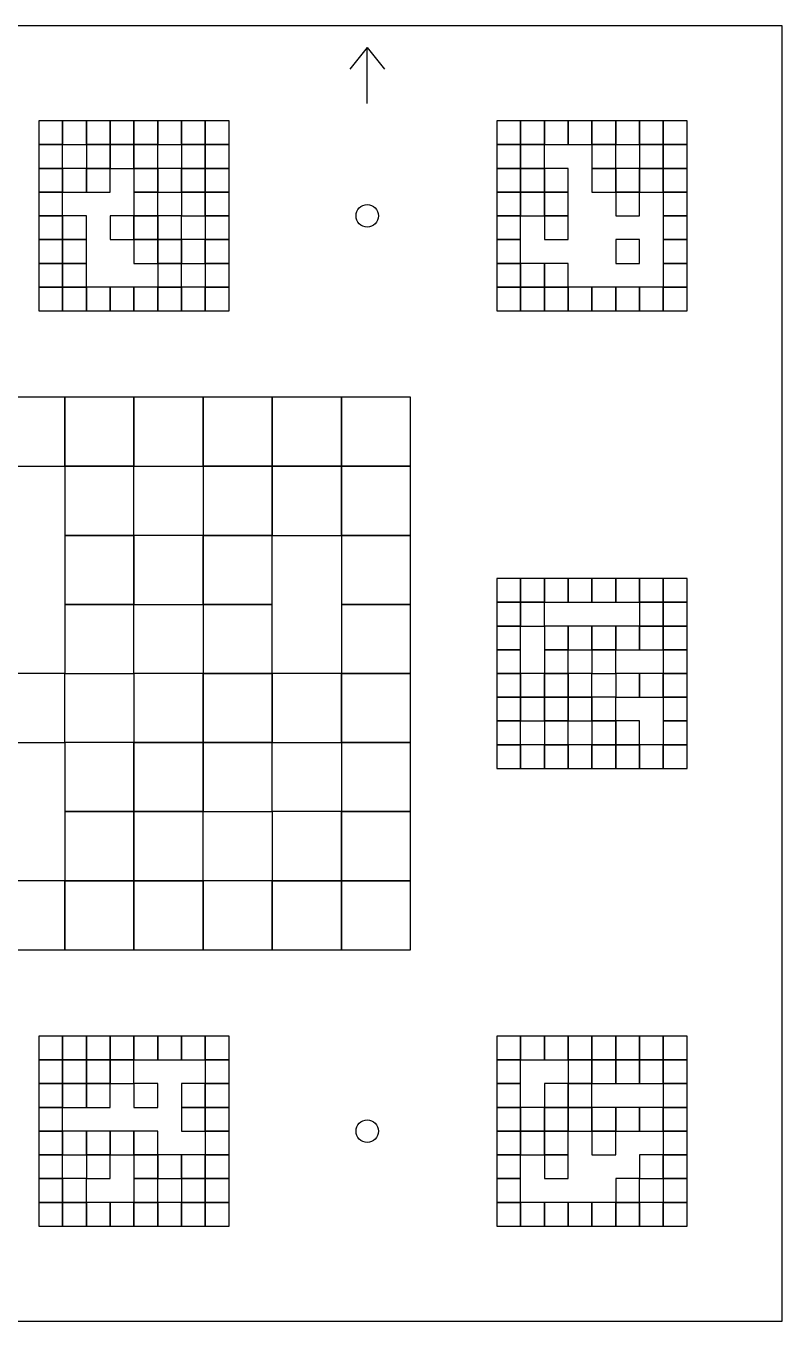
# Model space of a CAD drawing. Extents: x 0 to 1260, y 0 to 1580.
# Drawn here: x 445 to 620, y 0 to 300 of the extents above; entities that cross this region are included whole.
import ezdxf

# ---------------------------------------------------------------- set-up
doc = ezdxf.new("R2010")
doc.units = 0
for name, color, linetype in [('BLACK_POCKET', 7, 'CONTINUOUS'), ('CUT', 7, 'CONTINUOUS'), ('MOUNT_HOLE', 6, 'CONTINUOUS'), ('ORIENTATION', 7, 'CONTINUOUS')]:
    doc.layers.add(name, color=color, linetype=linetype)

msp = doc.modelspace()

# ---------------------------------------------------------------- linework, layer by layer
at = {"layer": 'BLACK_POCKET'}
for p, q in [((453.5, 278), (448, 278)), ((448, 278), (448, 272.5)), ((453.5, 272.5), (453.5, 278)), ((459, 278), (453.5, 278)), ((453.5, 278), (453.5, 272.5)), ((459, 272.5), (459, 278)), ((464.5, 278), (459, 278)), ((459, 278), (459, 272.5)), ((464.5, 272.5), (464.5, 278)), ((470, 278), (464.5, 278)), ((464.5, 278), (464.5, 272.5)), ((470, 272.5), (470, 278)), ((475.5, 278), (470, 278)), ((470, 278), (470, 272.5)), ((475.5, 272.5), (475.5, 278)), ((481, 278), (475.5, 278)), ((475.5, 278), (475.5, 272.5)), ((481, 272.5), (481, 278)), ((486.5, 278), (481, 278)), ((481, 278), (481, 272.5)), ((486.5, 272.5), (486.5, 278)), ((492, 278), (486.5, 278)), ((486.5, 278), (486.5, 272.5)), ((492, 272.5), (492, 278)), ((559.5, 278), (554, 278)), ((554, 278), (554, 272.5)), ((559.5, 272.5), (559.5, 278)), ((565, 278), (559.5, 278)), ((559.5, 278), (559.5, 272.5)), ((565, 272.5), (565, 278)), ((570.5, 278), (565, 278)), ((565, 278), (565, 272.5)), ((570.5, 272.5), (570.5, 278)), ((576, 278), (570.5, 278)), ((570.5, 278), (570.5, 272.5)), ((576, 272.5), (576, 278)), ((581.5, 278), (576, 278)), ((576, 278), (576, 272.5)), ((581.5, 272.5), (581.5, 278)), ((587, 278), (581.5, 278)), ((581.5, 278), (581.5, 272.5)), ((587, 272.5), (587, 278)), ((592.5, 278), (587, 278)), ((587, 278), (587, 272.5)), ((592.5, 272.5), (592.5, 278)), ((598, 278), (592.5, 278)), ((592.5, 278), (592.5, 272.5)), ((598, 272.5), (598, 278)), ((448, 272.5), (453.5, 272.5)), ((453.5, 272.5), (448, 272.5)), ((448, 272.5), (448, 267)), ((453.5, 272.5), (459, 272.5)), ((453.5, 267), (453.5, 272.5)), ((459, 272.5), (464.5, 272.5)), ((464.5, 272.5), (459, 272.5)), ((459, 272.5), (459, 267)), ((464.5, 272.5), (470, 272.5)), ((464.5, 267), (464.5, 272.5)), ((470, 272.5), (464.5, 272.5)), ((464.5, 272.5), (464.5, 267)), ((470, 272.5), (475.5, 272.5)), ((470, 267), (470, 272.5)), ((475.5, 272.5), (470, 272.5)), ((470, 272.5), (470, 267)), ((475.5, 272.5), (481, 272.5)), ((475.5, 267), (475.5, 272.5)), ((481, 272.5), (486.5, 272.5)), ((486.5, 272.5), (481, 272.5)), ((481, 272.5), (481, 267)), ((486.5, 272.5), (492, 272.5)), ((486.5, 267), (486.5, 272.5)), ((492, 272.5), (486.5, 272.5)), ((486.5, 272.5), (486.5, 267)), ((492, 267), (492, 272.5)), ((554, 272.5), (559.5, 272.5)), ((559.5, 272.5), (554, 272.5)), ((554, 272.5), (554, 267)), ((559.5, 272.5), (565, 272.5)), ((559.5, 267), (559.5, 272.5)), ((565, 272.5), (559.5, 272.5)), ((559.5, 272.5), (559.5, 267)), ((565, 272.5), (570.5, 272.5)), ((565, 267), (565, 272.5)), ((570.5, 272.5), (576, 272.5)), ((576, 272.5), (581.5, 272.5)), ((581.5, 272.5), (576, 272.5)), ((576, 272.5), (576, 267)), ((581.5, 272.5), (587, 272.5)), ((581.5, 267), (581.5, 272.5)), ((587, 272.5), (592.5, 272.5)), ((592.5, 272.5), (587, 272.5)), ((587, 272.5), (587, 267)), ((592.5, 272.5), (598, 272.5)), ((592.5, 267), (592.5, 272.5)), ((598, 272.5), (592.5, 272.5)), ((592.5, 272.5), (592.5, 267)), ((598, 267), (598, 272.5)), ((448, 267), (453.5, 267)), ((453.5, 267), (448, 267)), ((448, 267), (448, 261.5)), ((453.5, 261.5), (453.5, 267)), ((459, 267), (453.5, 267)), ((453.5, 267), (453.5, 261.5)), ((459, 267), (464.5, 267)), ((459, 261.5), (459, 267)), ((464.5, 267), (459, 267)), ((459, 267), (459, 261.5)), ((464.5, 267), (470, 267)), ((464.5, 261.5), (464.5, 267)), ((470, 267), (475.5, 267)), ((475.5, 267), (470, 267)), ((470, 267), (470, 261.5)), ((475.5, 261.5), (475.5, 267)), ((481, 267), (475.5, 267)), ((475.5, 267), (475.5, 261.5)), ((481, 267), (486.5, 267)), ((481, 261.5), (481, 267)), ((486.5, 267), (481, 267)), ((481, 267), (481, 261.5)), ((486.5, 267), (492, 267)), ((486.5, 261.5), (486.5, 267)), ((492, 267), (486.5, 267)), ((486.5, 267), (486.5, 261.5)), ((492, 261.5), (492, 267)), ((554, 267), (559.5, 267)), ((559.5, 267), (554, 267)), ((554, 267), (554, 261.5)), ((559.5, 267), (565, 267)), ((559.5, 261.5), (559.5, 267)), ((565, 267), (559.5, 267)), ((559.5, 267), (559.5, 261.5)), ((565, 261.5), (565, 267)), ((570.5, 267), (565, 267)), ((565, 267), (565, 261.5)), ((570.5, 261.5), (570.5, 267)), ((576, 267), (581.5, 267)), ((581.5, 267), (576, 267)), ((576, 267), (576, 261.5)), ((581.5, 261.5), (581.5, 267)), ((587, 267), (581.5, 267)), ((581.5, 267), (581.5, 261.5)), ((587, 267), (592.5, 267)), ((587, 261.5), (587, 267)), ((592.5, 267), (587, 267)), ((587, 267), (587, 261.5)), ((592.5, 267), (598, 267)), ((592.5, 261.5), (592.5, 267)), ((598, 267), (592.5, 267)), ((592.5, 267), (592.5, 261.5)), ((598, 261.5), (598, 267)), ((448, 261.5), (453.5, 261.5)), ((453.5, 261.5), (448, 261.5)), ((448, 261.5), (448, 256)), ((453.5, 261.5), (459, 261.5)), ((453.5, 256), (453.5, 261.5)), ((459, 261.5), (464.5, 261.5)), ((470, 261.5), (475.5, 261.5)), ((475.5, 261.5), (470, 261.5)), ((470, 261.5), (470, 256)), ((475.5, 261.5), (481, 261.5)), ((475.5, 256), (475.5, 261.5)), ((481, 261.5), (486.5, 261.5)), ((486.5, 261.5), (481, 261.5)), ((481, 261.5), (481, 256)), ((486.5, 261.5), (492, 261.5)), ((486.5, 256), (486.5, 261.5)), ((492, 261.5), (486.5, 261.5)), ((486.5, 261.5), (486.5, 256)), ((492, 256), (492, 261.5)), ((554, 261.5), (559.5, 261.5)), ((559.5, 261.5), (554, 261.5)), ((554, 261.5), (554, 256)), ((559.5, 261.5), (565, 261.5)), ((559.5, 256), (559.5, 261.5)), ((565, 261.5), (559.5, 261.5)), ((559.5, 261.5), (559.5, 256)), ((565, 261.5), (570.5, 261.5)), ((565, 256), (565, 261.5)), ((570.5, 261.5), (565, 261.5)), ((565, 261.5), (565, 256)), ((570.5, 256), (570.5, 261.5)), ((576, 261.5), (581.5, 261.5)), ((581.5, 261.5), (587, 261.5)), ((587, 261.5), (581.5, 261.5)), ((581.5, 261.5), (581.5, 256)), ((587, 261.5), (592.5, 261.5)), ((587, 256), (587, 261.5)), ((592.5, 261.5), (598, 261.5)), ((598, 261.5), (592.5, 261.5)), ((592.5, 261.5), (592.5, 256)), ((598, 256), (598, 261.5)), ((448, 256), (453.5, 256)), ((453.5, 256), (448, 256)), ((448, 256), (448, 250.5)), ((453.5, 250.5), (453.5, 256)), ((459, 256), (453.5, 256)), ((453.5, 256), (453.5, 250.5)), ((459, 250.5), (459, 256)), ((470, 256), (464.5, 256)), ((464.5, 256), (464.5, 250.5)), ((470, 256), (475.5, 256)), ((470, 250.5), (470, 256)), ((475.5, 256), (470, 256)), ((470, 256), (470, 250.5)), ((475.5, 250.5), (475.5, 256)), ((481, 256), (475.5, 256)), ((475.5, 256), (475.5, 250.5)), ((481, 256), (486.5, 256)), ((481, 250.5), (481, 256)), ((486.5, 256), (492, 256)), ((492, 256), (486.5, 256)), ((486.5, 256), (486.5, 250.5)), ((492, 250.5), (492, 256)), ((554, 256), (559.5, 256)), ((559.5, 256), (554, 256)), ((554, 256), (554, 250.5)), ((559.5, 256), (565, 256)), ((559.5, 250.5), (559.5, 256)), ((565, 256), (570.5, 256)), ((570.5, 256), (565, 256)), ((565, 256), (565, 250.5)), ((570.5, 250.5), (570.5, 256)), ((581.5, 256), (587, 256)), ((592.5, 256), (598, 256)), ((598, 256), (592.5, 256)), ((592.5, 256), (592.5, 250.5)), ((598, 250.5), (598, 256)), ((448, 250.5), (453.5, 250.5)), ((453.5, 250.5), (448, 250.5)), ((448, 250.5), (448, 245)), ((453.5, 250.5), (459, 250.5)), ((453.5, 245), (453.5, 250.5)), ((459, 250.5), (453.5, 250.5)), ((453.5, 250.5), (453.5, 245)), ((459, 245), (459, 250.5)), ((464.5, 250.5), (470, 250.5)), ((470, 250.5), (475.5, 250.5)), ((475.5, 250.5), (470, 250.5)), ((470, 250.5), (470, 245)), ((475.5, 250.5), (481, 250.5)), ((475.5, 245), (475.5, 250.5)), ((481, 250.5), (475.5, 250.5)), ((475.5, 250.5), (475.5, 245)), ((481, 245), (481, 250.5)), ((486.5, 250.5), (481, 250.5)), ((481, 250.5), (481, 245)), ((486.5, 250.5), (492, 250.5)), ((486.5, 245), (486.5, 250.5)), ((492, 250.5), (486.5, 250.5)), ((486.5, 250.5), (486.5, 245)), ((492, 245), (492, 250.5)), ((554, 250.5), (559.5, 250.5)), ((559.5, 250.5), (554, 250.5)), ((554, 250.5), (554, 245)), ((559.5, 245), (559.5, 250.5)), ((565, 250.5), (570.5, 250.5)), ((587, 250.5), (581.5, 250.5)), ((581.5, 250.5), (581.5, 245)), ((587, 245), (587, 250.5)), ((592.5, 250.5), (598, 250.5)), ((598, 250.5), (592.5, 250.5)), ((592.5, 250.5), (592.5, 245)), ((598, 245), (598, 250.5)), ((448, 245), (453.5, 245)), ((453.5, 245), (448, 245)), ((448, 245), (448, 239.5)), ((453.5, 245), (459, 245)), ((453.5, 239.5), (453.5, 245)), ((459, 245), (453.5, 245)), ((453.5, 245), (453.5, 239.5)), ((459, 239.5), (459, 245)), ((470, 245), (475.5, 245)), ((475.5, 245), (481, 245)), ((481, 245), (475.5, 245)), ((475.5, 245), (475.5, 239.5)), ((481, 245), (486.5, 245)), ((481, 239.5), (481, 245)), ((486.5, 245), (492, 245)), ((492, 245), (486.5, 245)), ((486.5, 245), (486.5, 239.5)), ((492, 239.5), (492, 245)), ((554, 245), (559.5, 245)), ((559.5, 245), (554, 245)), ((554, 245), (554, 239.5)), ((559.5, 239.5), (559.5, 245)), ((565, 245), (559.5, 245)), ((559.5, 245), (559.5, 239.5)), ((565, 239.5), (565, 245)), ((570.5, 245), (565, 245)), ((565, 245), (565, 239.5)), ((570.5, 239.5), (570.5, 245)), ((581.5, 245), (587, 245)), ((592.5, 245), (598, 245)), ((598, 245), (592.5, 245)), ((592.5, 245), (592.5, 239.5)), ((598, 239.5), (598, 245)), ((448, 239.5), (453.5, 239.5)), ((453.5, 239.5), (448, 239.5)), ((448, 239.5), (448, 234)), ((453.5, 239.5), (459, 239.5)), ((453.5, 234), (453.5, 239.5)), ((459, 239.5), (453.5, 239.5)), ((453.5, 239.5), (453.5, 234)), ((459, 234), (459, 239.5)), ((464.5, 239.5), (459, 239.5)), ((459, 239.5), (459, 234)), ((464.5, 234), (464.5, 239.5)), ((470, 239.5), (464.5, 239.5)), ((464.5, 239.5), (464.5, 234)), ((470, 234), (470, 239.5)), ((475.5, 239.5), (470, 239.5)), ((470, 239.5), (470, 234)), ((475.5, 239.5), (481, 239.5)), ((475.5, 234), (475.5, 239.5)), ((481, 239.5), (475.5, 239.5)), ((475.5, 239.5), (475.5, 234)), ((481, 234), (481, 239.5)), ((486.5, 239.5), (481, 239.5)), ((481, 239.5), (481, 234)), ((486.5, 239.5), (492, 239.5)), ((486.5, 234), (486.5, 239.5)), ((492, 239.5), (486.5, 239.5)), ((486.5, 239.5), (486.5, 234)), ((492, 234), (492, 239.5)), ((554, 239.5), (559.5, 239.5)), ((559.5, 239.5), (554, 239.5)), ((554, 239.5), (554, 234)), ((559.5, 239.5), (565, 239.5)), ((559.5, 234), (559.5, 239.5)), ((565, 239.5), (559.5, 239.5)), ((559.5, 239.5), (559.5, 234)), ((565, 239.5), (570.5, 239.5)), ((565, 234), (565, 239.5)), ((570.5, 239.5), (565, 239.5)), ((565, 239.5), (565, 234)), ((570.5, 234), (570.5, 239.5)), ((576, 239.5), (570.5, 239.5)), ((570.5, 239.5), (570.5, 234)), ((576, 234), (576, 239.5)), ((581.5, 239.5), (576, 239.5)), ((576, 239.5), (576, 234)), ((581.5, 234), (581.5, 239.5)), ((587, 239.5), (581.5, 239.5)), ((581.5, 239.5), (581.5, 234)), ((587, 234), (587, 239.5)), ((592.5, 239.5), (587, 239.5)), ((587, 239.5), (587, 234)), ((592.5, 239.5), (598, 239.5)), ((592.5, 234), (592.5, 239.5)), ((598, 239.5), (592.5, 239.5)), ((592.5, 239.5), (592.5, 234)), ((598, 234), (598, 239.5)), ((448, 234), (453.5, 234)), ((453.5, 234), (459, 234)), ((459, 234), (464.5, 234)), ((464.5, 234), (470, 234)), ((470, 234), (475.5, 234)), ((475.5, 234), (481, 234)), ((481, 234), (486.5, 234)), ((486.5, 234), (492, 234)), ((554, 234), (559.5, 234)), ((559.5, 234), (565, 234)), ((565, 234), (570.5, 234)), ((570.5, 234), (576, 234)), ((576, 234), (581.5, 234)), ((581.5, 234), (587, 234)), ((587, 234), (592.5, 234)), ((592.5, 234), (598, 234)), ((454, 214), (438, 214)), ((454, 198), (454, 214)), ((470, 214), (454, 214)), ((454, 214), (454, 198)), ((470, 198), (470, 214)), ((486, 214), (470, 214)), ((470, 214), (470, 198)), ((486, 198), (486, 214)), ((502, 214), (486, 214)), ((486, 214), (486, 198)), ((502, 198), (502, 214)), ((518, 214), (502, 214)), ((502, 214), (502, 198)), ((518, 198), (518, 214)), ((534, 214), (518, 214)), ((518, 214), (518, 198)), ((534, 198), (534, 214)), ((438, 198), (454, 198)), ((454, 198), (470, 198)), ((470, 198), (454, 198)), ((454, 198), (454, 182)), ((470, 198), (486, 198)), ((470, 182), (470, 198)), ((486, 198), (502, 198)), ((502, 198), (486, 198)), ((486, 198), (486, 182)), ((502, 198), (518, 198)), ((502, 182), (502, 198)), ((518, 198), (502, 198)), ((502, 198), (502, 182)), ((518, 198), (534, 198)), ((518, 182), (518, 198)), ((534, 198), (518, 198)), ((518, 198), (518, 182)), ((534, 182), (534, 198)), ((454, 182), (470, 182)), ((470, 182), (454, 182)), ((454, 182), (454, 166)), ((470, 166), (470, 182)), ((486, 182), (470, 182)), ((470, 182), (470, 166)), ((486, 182), (502, 182)), ((486, 166), (486, 182)), ((502, 182), (486, 182)), ((486, 182), (486, 166)), ((502, 182), (518, 182)), ((502, 166), (502, 182)), ((518, 182), (534, 182)), ((534, 182), (518, 182)), ((518, 182), (518, 166)), ((534, 166), (534, 182)), ((559.5, 172), (554, 172)), ((554, 172), (554, 166.5)), ((559.5, 166.5), (559.5, 172)), ((565, 172), (559.5, 172)), ((559.5, 172), (559.5, 166.5)), ((565, 166.5), (565, 172)), ((570.5, 172), (565, 172)), ((565, 172), (565, 166.5)), ((570.5, 166.5), (570.5, 172)), ((576, 172), (570.5, 172)), ((570.5, 172), (570.5, 166.5)), ((576, 166.5), (576, 172)), ((581.5, 172), (576, 172)), ((576, 172), (576, 166.5)), ((581.5, 166.5), (581.5, 172)), ((587, 172), (581.5, 172)), ((581.5, 172), (581.5, 166.5)), ((587, 166.5), (587, 172)), ((592.5, 172), (587, 172)), ((587, 172), (587, 166.5)), ((592.5, 166.5), (592.5, 172)), ((598, 172), (592.5, 172)), ((592.5, 172), (592.5, 166.5)), ((598, 166.5), (598, 172)), ((454, 166), (470, 166)), ((470, 166), (454, 166)), ((454, 166), (454, 150)), ((470, 166), (486, 166)), ((470, 150), (470, 166)), ((486, 166), (502, 166)), ((502, 166), (486, 166)), ((486, 166), (486, 150)), ((502, 150), (502, 166)), ((518, 166), (534, 166)), ((534, 166), (518, 166)), ((518, 166), (518, 150)), ((534, 150), (534, 166)), ((554, 166.5), (559.5, 166.5)), ((559.5, 166.5), (554, 166.5)), ((554, 166.5), (554, 161)), ((559.5, 166.5), (565, 166.5)), ((559.5, 161), (559.5, 166.5)), ((565, 166.5), (559.5, 166.5)), ((559.5, 166.5), (559.5, 161)), ((565, 166.5), (570.5, 166.5)), ((565, 161), (565, 166.5)), ((570.5, 166.5), (576, 166.5)), ((576, 166.5), (581.5, 166.5)), ((581.5, 166.5), (587, 166.5)), ((587, 166.5), (592.5, 166.5)), ((592.5, 166.5), (587, 166.5)), ((587, 166.5), (587, 161)), ((592.5, 166.5), (598, 166.5)), ((592.5, 161), (592.5, 166.5)), ((598, 166.5), (592.5, 166.5)), ((592.5, 166.5), (592.5, 161)), ((598, 161), (598, 166.5)), ((554, 161), (559.5, 161)), ((559.5, 161), (554, 161)), ((554, 161), (554, 155.5)), ((559.5, 161), (565, 161)), ((559.5, 155.5), (559.5, 161)), ((570.5, 161), (565, 161)), ((565, 161), (565, 155.5)), ((570.5, 155.5), (570.5, 161)), ((576, 161), (570.5, 161)), ((570.5, 161), (570.5, 155.5)), ((576, 155.5), (576, 161)), ((581.5, 161), (576, 161)), ((576, 161), (576, 155.5)), ((581.5, 155.5), (581.5, 161)), ((587, 161), (581.5, 161)), ((581.5, 161), (581.5, 155.5)), ((587, 161), (592.5, 161)), ((587, 155.5), (587, 161)), ((592.5, 161), (587, 161)), ((587, 161), (587, 155.5)), ((592.5, 161), (598, 161)), ((592.5, 155.5), (592.5, 161)), ((598, 161), (592.5, 161)), ((592.5, 161), (592.5, 155.5)), ((598, 155.5), (598, 161)), ((554, 155.5), (559.5, 155.5)), ((559.5, 155.5), (554, 155.5)), ((554, 155.5), (554, 150)), ((559.5, 150), (559.5, 155.5)), ((565, 155.5), (570.5, 155.5)), ((570.5, 155.5), (565, 155.5)), ((565, 155.5), (565, 150)), ((570.5, 155.5), (576, 155.5)), ((570.5, 150), (570.5, 155.5)), ((576, 155.5), (581.5, 155.5)), ((581.5, 155.5), (576, 155.5)), ((576, 155.5), (576, 150)), ((581.5, 155.5), (587, 155.5)), ((581.5, 150), (581.5, 155.5)), ((587, 155.5), (592.5, 155.5)), ((592.5, 155.5), (598, 155.5)), ((598, 155.5), (592.5, 155.5)), ((592.5, 155.5), (592.5, 150)), ((598, 150), (598, 155.5)), ((454, 150), (438, 150)), ((454, 150), (470, 150)), ((454, 134), (454, 150)), ((486, 150), (470, 150)), ((470, 150), (470, 134)), ((486, 150), (502, 150)), ((486, 134), (486, 150)), ((502, 150), (486, 150)), ((486, 150), (486, 134)), ((502, 134), (502, 150)), ((518, 150), (502, 150)), ((502, 150), (502, 134)), ((518, 150), (534, 150)), ((518, 134), (518, 150)), ((534, 150), (518, 150)), ((518, 150), (518, 134)), ((534, 134), (534, 150)), ((554, 150), (559.5, 150)), ((559.5, 150), (554, 150)), ((554, 150), (554, 144.5)), ((559.5, 144.5), (559.5, 150)), ((565, 150), (559.5, 150)), ((559.5, 150), (559.5, 144.5)), ((565, 150), (570.5, 150)), ((565, 144.5), (565, 150)), ((570.5, 150), (565, 150)), ((565, 150), (565, 144.5)), ((570.5, 144.5), (570.5, 150)), ((576, 150), (570.5, 150)), ((570.5, 150), (570.5, 144.5)), ((576, 150), (581.5, 150)), ((576, 144.5), (576, 150)), ((587, 150), (581.5, 150)), ((581.5, 150), (581.5, 144.5)), ((587, 144.5), (587, 150)), ((592.5, 150), (587, 150)), ((587, 150), (587, 144.5)), ((592.5, 150), (598, 150)), ((592.5, 144.5), (592.5, 150)), ((598, 150), (592.5, 150)), ((592.5, 150), (592.5, 144.5)), ((598, 144.5), (598, 150)), ((554, 144.5), (559.5, 144.5)), ((559.5, 144.5), (554, 144.5)), ((554, 144.5), (554, 139)), ((559.5, 144.5), (565, 144.5)), ((559.5, 139), (559.5, 144.5)), ((565, 144.5), (559.5, 144.5)), ((559.5, 144.5), (559.5, 139)), ((565, 144.5), (570.5, 144.5)), ((565, 139), (565, 144.5)), ((570.5, 144.5), (565, 144.5)), ((565, 144.5), (565, 139)), ((570.5, 144.5), (576, 144.5)), ((570.5, 139), (570.5, 144.5)), ((576, 144.5), (570.5, 144.5)), ((570.5, 144.5), (570.5, 139)), ((576, 139), (576, 144.5)), ((581.5, 144.5), (576, 144.5)), ((576, 144.5), (576, 139)), ((581.5, 144.5), (587, 144.5)), ((581.5, 139), (581.5, 144.5)), ((587, 144.5), (592.5, 144.5)), ((592.5, 144.5), (598, 144.5)), ((598, 144.5), (592.5, 144.5)), ((592.5, 144.5), (592.5, 139)), ((598, 139), (598, 144.5)), ((554, 139), (559.5, 139)), ((559.5, 139), (554, 139)), ((554, 139), (554, 133.5)), ((559.5, 139), (565, 139)), ((559.5, 133.5), (559.5, 139)), ((565, 139), (570.5, 139)), ((570.5, 139), (565, 139)), ((565, 139), (565, 133.5)), ((570.5, 139), (576, 139)), ((570.5, 133.5), (570.5, 139)), ((576, 139), (581.5, 139)), ((581.5, 139), (576, 139)), ((576, 139), (576, 133.5)), ((581.5, 133.5), (581.5, 139)), ((587, 139), (581.5, 139)), ((581.5, 139), (581.5, 133.5)), ((587, 133.5), (587, 139)), ((592.5, 139), (598, 139)), ((598, 139), (592.5, 139)), ((592.5, 139), (592.5, 133.5)), ((598, 133.5), (598, 139)), ((438, 134), (454, 134)), ((470, 134), (454, 134)), ((454, 134), (454, 118)), ((470, 134), (486, 134)), ((470, 118), (470, 134)), ((486, 134), (470, 134)), ((470, 134), (470, 118)), ((486, 134), (502, 134)), ((486, 118), (486, 134)), ((502, 134), (486, 134)), ((486, 134), (486, 118)), ((502, 134), (518, 134)), ((502, 118), (502, 134)), ((518, 134), (534, 134)), ((534, 134), (518, 134)), ((518, 134), (518, 118)), ((534, 118), (534, 134)), ((554, 133.5), (559.5, 133.5)), ((559.5, 133.5), (554, 133.5)), ((554, 133.5), (554, 128)), ((559.5, 128), (559.5, 133.5)), ((565, 133.5), (559.5, 133.5)), ((559.5, 133.5), (559.5, 128)), ((565, 133.5), (570.5, 133.5)), ((565, 128), (565, 133.5)), ((570.5, 133.5), (565, 133.5)), ((565, 133.5), (565, 128)), ((570.5, 128), (570.5, 133.5)), ((576, 133.5), (570.5, 133.5)), ((570.5, 133.5), (570.5, 128)), ((576, 133.5), (581.5, 133.5)), ((576, 128), (576, 133.5)), ((581.5, 133.5), (576, 133.5)), ((576, 133.5), (576, 128)), ((581.5, 133.5), (587, 133.5)), ((581.5, 128), (581.5, 133.5)), ((587, 133.5), (581.5, 133.5)), ((581.5, 133.5), (581.5, 128)), ((587, 128), (587, 133.5)), ((592.5, 133.5), (587, 133.5)), ((587, 133.5), (587, 128)), ((592.5, 133.5), (598, 133.5)), ((592.5, 128), (592.5, 133.5)), ((598, 133.5), (592.5, 133.5)), ((592.5, 133.5), (592.5, 128)), ((598, 128), (598, 133.5)), ((554, 128), (559.5, 128)), ((559.5, 128), (565, 128)), ((565, 128), (570.5, 128)), ((570.5, 128), (576, 128)), ((576, 128), (581.5, 128)), ((581.5, 128), (587, 128)), ((587, 128), (592.5, 128)), ((592.5, 128), (598, 128)), ((454, 118), (470, 118)), ((470, 118), (454, 118)), ((454, 118), (454, 102)), ((470, 118), (486, 118)), ((470, 102), (470, 118)), ((486, 118), (470, 118)), ((470, 118), (470, 102)), ((486, 118), (502, 118)), ((486, 102), (486, 118)), ((518, 118), (502, 118)), ((502, 118), (502, 102)), ((518, 118), (534, 118)), ((518, 102), (518, 118)), ((534, 118), (518, 118)), ((518, 118), (518, 102)), ((534, 102), (534, 118)), ((454, 102), (438, 102)), ((454, 102), (470, 102)), ((454, 86), (454, 102)), ((470, 102), (454, 102)), ((454, 102), (454, 86)), ((470, 102), (486, 102)), ((470, 86), (470, 102)), ((486, 102), (470, 102)), ((470, 102), (470, 86)), ((486, 86), (486, 102)), ((502, 102), (486, 102)), ((486, 102), (486, 86)), ((502, 102), (518, 102)), ((502, 86), (502, 102)), ((518, 102), (502, 102)), ((502, 102), (502, 86)), ((518, 102), (534, 102)), ((518, 86), (518, 102)), ((534, 102), (518, 102)), ((518, 102), (518, 86)), ((534, 86), (534, 102)), ((438, 86), (454, 86)), ((454, 86), (470, 86)), ((470, 86), (486, 86)), ((486, 86), (502, 86)), ((502, 86), (518, 86)), ((518, 86), (534, 86)), ((453.5, 66), (448, 66)), ((448, 66), (448, 60.5)), ((453.5, 60.5), (453.5, 66)), ((459, 66), (453.5, 66)), ((453.5, 66), (453.5, 60.5)), ((459, 60.5), (459, 66)), ((464.5, 66), (459, 66)), ((459, 66), (459, 60.5)), ((464.5, 60.5), (464.5, 66)), ((470, 66), (464.5, 66)), ((464.5, 66), (464.5, 60.5)), ((470, 60.5), (470, 66)), ((475.5, 66), (470, 66)), ((470, 66), (470, 60.5)), ((475.5, 60.5), (475.5, 66)), ((481, 66), (475.5, 66)), ((475.5, 66), (475.5, 60.5)), ((481, 60.5), (481, 66)), ((486.5, 66), (481, 66)), ((481, 66), (481, 60.5)), ((486.5, 60.5), (486.5, 66)), ((492, 66), (486.5, 66)), ((486.5, 66), (486.5, 60.5)), ((492, 60.5), (492, 66)), ((559.5, 66), (554, 66)), ((554, 66), (554, 60.5)), ((559.5, 60.5), (559.5, 66)), ((565, 66), (559.5, 66)), ((559.5, 66), (559.5, 60.5)), ((565, 60.5), (565, 66)), ((570.5, 66), (565, 66)), ((565, 66), (565, 60.5)), ((570.5, 60.5), (570.5, 66)), ((576, 66), (570.5, 66)), ((570.5, 66), (570.5, 60.5)), ((576, 60.5), (576, 66)), ((581.5, 66), (576, 66)), ((576, 66), (576, 60.5)), ((581.5, 60.5), (581.5, 66)), ((587, 66), (581.5, 66)), ((581.5, 66), (581.5, 60.5)), ((587, 60.5), (587, 66)), ((592.5, 66), (587, 66)), ((587, 66), (587, 60.5)), ((592.5, 60.5), (592.5, 66)), ((598, 66), (592.5, 66)), ((592.5, 66), (592.5, 60.5)), ((598, 60.5), (598, 66)), ((448, 60.5), (453.5, 60.5)), ((453.5, 60.5), (448, 60.5)), ((448, 60.5), (448, 55)), ((453.5, 60.5), (459, 60.5)), ((453.5, 55), (453.5, 60.5)), ((459, 60.5), (453.5, 60.5)), ((453.5, 60.5), (453.5, 55)), ((459, 60.5), (464.5, 60.5)), ((459, 55), (459, 60.5)), ((464.5, 60.5), (459, 60.5)), ((459, 60.5), (459, 55)), ((464.5, 60.5), (470, 60.5)), ((464.5, 55), (464.5, 60.5)), ((470, 60.5), (464.5, 60.5)), ((464.5, 60.5), (464.5, 55)), ((470, 60.5), (475.5, 60.5)), ((470, 55), (470, 60.5)), ((475.5, 60.5), (481, 60.5)), ((481, 60.5), (486.5, 60.5)), ((486.5, 60.5), (492, 60.5)), ((492, 60.5), (486.5, 60.5)), ((486.5, 60.5), (486.5, 55)), ((492, 55), (492, 60.5)), ((554, 60.5), (559.5, 60.5)), ((559.5, 60.5), (554, 60.5)), ((554, 60.5), (554, 55)), ((559.5, 60.5), (565, 60.5)), ((559.5, 55), (559.5, 60.5)), ((565, 60.5), (570.5, 60.5)), ((570.5, 60.5), (576, 60.5)), ((576, 60.5), (570.5, 60.5)), ((570.5, 60.5), (570.5, 55)), ((576, 60.5), (581.5, 60.5)), ((576, 55), (576, 60.5)), ((581.5, 60.5), (576, 60.5)), ((576, 60.5), (576, 55)), ((581.5, 60.5), (587, 60.5)), ((581.5, 55), (581.5, 60.5)), ((587, 60.5), (581.5, 60.5)), ((581.5, 60.5), (581.5, 55)), ((587, 60.5), (592.5, 60.5)), ((587, 55), (587, 60.5)), ((592.5, 60.5), (587, 60.5)), ((587, 60.5), (587, 55)), ((592.5, 60.5), (598, 60.5)), ((592.5, 55), (592.5, 60.5)), ((598, 60.5), (592.5, 60.5)), ((592.5, 60.5), (592.5, 55)), ((598, 55), (598, 60.5)), ((448, 55), (453.5, 55)), ((453.5, 55), (448, 55)), ((448, 55), (448, 49.5)), ((453.5, 55), (459, 55)), ((453.5, 49.5), (453.5, 55)), ((459, 55), (453.5, 55)), ((453.5, 55), (453.5, 49.5)), ((459, 55), (464.5, 55)), ((459, 49.5), (459, 55)), ((464.5, 55), (459, 55)), ((459, 55), (459, 49.5)), ((464.5, 55), (470, 55)), ((464.5, 49.5), (464.5, 55)), ((475.5, 55), (470, 55)), ((470, 55), (470, 49.5)), ((475.5, 49.5), (475.5, 55)), ((486.5, 55), (481, 55)), ((481, 55), (481, 49.5)), ((486.5, 55), (492, 55)), ((486.5, 49.5), (486.5, 55)), ((492, 55), (486.5, 55)), ((486.5, 55), (486.5, 49.5)), ((492, 49.5), (492, 55)), ((554, 55), (559.5, 55)), ((559.5, 55), (554, 55)), ((554, 55), (554, 49.5)), ((559.5, 49.5), (559.5, 55)), ((570.5, 55), (565, 55)), ((565, 55), (565, 49.5)), ((570.5, 55), (576, 55)), ((570.5, 49.5), (570.5, 55)), ((576, 55), (570.5, 55)), ((570.5, 55), (570.5, 49.5)), ((576, 55), (581.5, 55)), ((576, 49.5), (576, 55)), ((581.5, 55), (587, 55)), ((587, 55), (592.5, 55)), ((592.5, 55), (598, 55)), ((598, 55), (592.5, 55)), ((592.5, 55), (592.5, 49.5)), ((598, 49.5), (598, 55)), ((448, 49.5), (453.5, 49.5)), ((453.5, 49.5), (448, 49.5)), ((448, 49.5), (448, 44)), ((453.5, 49.5), (459, 49.5)), ((453.5, 44), (453.5, 49.5)), ((459, 49.5), (464.5, 49.5)), ((470, 49.5), (475.5, 49.5)), ((481, 49.5), (486.5, 49.5)), ((486.5, 49.5), (481, 49.5)), ((481, 49.5), (481, 44)), ((486.5, 49.5), (492, 49.5)), ((486.5, 44), (486.5, 49.5)), ((492, 49.5), (486.5, 49.5)), ((486.5, 49.5), (486.5, 44)), ((492, 44), (492, 49.5)), ((554, 49.5), (559.5, 49.5)), ((559.5, 49.5), (554, 49.5)), ((554, 49.5), (554, 44)), ((559.5, 44), (559.5, 49.5)), ((565, 49.5), (559.5, 49.5)), ((559.5, 49.5), (559.5, 44)), ((565, 49.5), (570.5, 49.5)), ((565, 44), (565, 49.5)), ((570.5, 49.5), (565, 49.5)), ((565, 49.5), (565, 44)), ((570.5, 49.5), (576, 49.5)), ((570.5, 44), (570.5, 49.5)), ((576, 49.5), (570.5, 49.5)), ((570.5, 49.5), (570.5, 44)), ((576, 44), (576, 49.5)), ((581.5, 49.5), (576, 49.5)), ((576, 49.5), (576, 44)), ((581.5, 44), (581.5, 49.5)), ((587, 49.5), (581.5, 49.5)), ((581.5, 49.5), (581.5, 44)), ((587, 44), (587, 49.5)), ((592.5, 49.5), (587, 49.5)), ((587, 49.5), (587, 44)), ((592.5, 49.5), (598, 49.5)), ((592.5, 44), (592.5, 49.5)), ((598, 49.5), (592.5, 49.5)), ((592.5, 49.5), (592.5, 44)), ((598, 44), (598, 49.5)), ((448, 44), (453.5, 44)), ((453.5, 44), (448, 44)), ((448, 44), (448, 38.5)), ((453.5, 38.5), (453.5, 44)), ((459, 44), (453.5, 44)), ((453.5, 44), (453.5, 38.5)), ((459, 38.5), (459, 44)), ((464.5, 44), (459, 44)), ((459, 44), (459, 38.5)), ((464.5, 38.5), (464.5, 44)), ((470, 44), (464.5, 44)), ((464.5, 44), (464.5, 38.5)), ((470, 38.5), (470, 44)), ((475.5, 44), (470, 44)), ((470, 44), (470, 38.5)), ((475.5, 38.5), (475.5, 44)), ((481, 44), (486.5, 44)), ((486.5, 44), (492, 44)), ((492, 44), (486.5, 44)), ((486.5, 44), (486.5, 38.5)), ((492, 38.5), (492, 44)), ((554, 44), (559.5, 44)), ((559.5, 44), (554, 44)), ((554, 44), (554, 38.5)), ((559.5, 44), (565, 44)), ((559.5, 38.5), (559.5, 44)), ((565, 44), (559.5, 44)), ((559.5, 44), (559.5, 38.5)), ((565, 44), (570.5, 44)), ((565, 38.5), (565, 44)), ((570.5, 44), (565, 44)), ((565, 44), (565, 38.5)), ((570.5, 44), (576, 44)), ((570.5, 38.5), (570.5, 44)), ((576, 44), (581.5, 44)), ((581.5, 44), (576, 44)), ((576, 44), (576, 38.5)), ((581.5, 44), (587, 44)), ((581.5, 38.5), (581.5, 44)), ((587, 44), (592.5, 44)), ((592.5, 44), (598, 44)), ((598, 44), (592.5, 44)), ((592.5, 44), (592.5, 38.5)), ((598, 38.5), (598, 44)), ((448, 38.5), (453.5, 38.5)), ((453.5, 38.5), (448, 38.5)), ((448, 38.5), (448, 33)), ((453.5, 38.5), (459, 38.5)), ((453.5, 33), (453.5, 38.5)), ((459, 38.5), (464.5, 38.5)), ((464.5, 38.5), (459, 38.5)), ((459, 38.5), (459, 33)), ((464.5, 38.5), (470, 38.5)), ((464.5, 33), (464.5, 38.5)), ((470, 38.5), (475.5, 38.5)), ((475.5, 38.5), (470, 38.5)), ((470, 38.5), (470, 33)), ((475.5, 33), (475.5, 38.5)), ((481, 38.5), (475.5, 38.5)), ((475.5, 38.5), (475.5, 33)), ((481, 33), (481, 38.5)), ((486.5, 38.5), (481, 38.5)), ((481, 38.5), (481, 33)), ((486.5, 38.5), (492, 38.5)), ((486.5, 33), (486.5, 38.5)), ((492, 38.5), (486.5, 38.5)), ((486.5, 38.5), (486.5, 33)), ((492, 33), (492, 38.5)), ((554, 38.5), (559.5, 38.5)), ((559.5, 38.5), (554, 38.5)), ((554, 38.5), (554, 33)), ((559.5, 38.5), (565, 38.5)), ((559.5, 33), (559.5, 38.5)), ((565, 38.5), (570.5, 38.5)), ((570.5, 38.5), (565, 38.5)), ((565, 38.5), (565, 33)), ((570.5, 33), (570.5, 38.5)), ((576, 38.5), (581.5, 38.5)), ((592.5, 38.5), (587, 38.5)), ((587, 38.5), (587, 33)), ((592.5, 38.5), (598, 38.5)), ((592.5, 33), (592.5, 38.5)), ((598, 38.5), (592.5, 38.5)), ((592.5, 38.5), (592.5, 33)), ((598, 33), (598, 38.5)), ((448, 33), (453.5, 33)), ((453.5, 33), (448, 33)), ((448, 33), (448, 27.5)), ((453.5, 27.5), (453.5, 33)), ((459, 33), (453.5, 33)), ((453.5, 33), (453.5, 27.5)), ((459, 33), (464.5, 33)), ((459, 27.5), (459, 33)), ((470, 33), (475.5, 33)), ((475.5, 33), (470, 33)), ((470, 33), (470, 27.5)), ((475.5, 33), (481, 33)), ((475.5, 27.5), (475.5, 33)), ((481, 33), (486.5, 33)), ((486.5, 33), (481, 33)), ((481, 33), (481, 27.5)), ((486.5, 33), (492, 33)), ((486.5, 27.5), (486.5, 33)), ((492, 33), (486.5, 33)), ((486.5, 33), (486.5, 27.5)), ((492, 27.5), (492, 33)), ((554, 33), (559.5, 33)), ((559.5, 33), (554, 33)), ((554, 33), (554, 27.5)), ((559.5, 27.5), (559.5, 33)), ((565, 33), (570.5, 33)), ((587, 33), (581.5, 33)), ((581.5, 33), (581.5, 27.5)), ((587, 33), (592.5, 33)), ((587, 27.5), (587, 33)), ((592.5, 33), (598, 33)), ((598, 33), (592.5, 33)), ((592.5, 33), (592.5, 27.5)), ((598, 27.5), (598, 33)), ((448, 27.5), (453.5, 27.5)), ((453.5, 27.5), (448, 27.5)), ((448, 27.5), (448, 22)), ((453.5, 27.5), (459, 27.5)), ((453.5, 22), (453.5, 27.5)), ((459, 27.5), (453.5, 27.5)), ((453.5, 27.5), (453.5, 22)), ((459, 22), (459, 27.5)), ((464.5, 27.5), (459, 27.5)), ((459, 27.5), (459, 22)), ((464.5, 22), (464.5, 27.5)), ((470, 27.5), (464.5, 27.5)), ((464.5, 27.5), (464.5, 22)), ((470, 27.5), (475.5, 27.5)), ((470, 22), (470, 27.5)), ((475.5, 27.5), (470, 27.5)), ((470, 27.5), (470, 22)), ((475.5, 22), (475.5, 27.5)), ((481, 27.5), (475.5, 27.5)), ((475.5, 27.5), (475.5, 22)), ((481, 27.5), (486.5, 27.5)), ((481, 22), (481, 27.5)), ((486.5, 27.5), (481, 27.5)), ((481, 27.5), (481, 22)), ((486.5, 27.5), (492, 27.5)), ((486.5, 22), (486.5, 27.5)), ((492, 27.5), (486.5, 27.5)), ((486.5, 27.5), (486.5, 22)), ((492, 22), (492, 27.5)), ((554, 27.5), (559.5, 27.5)), ((559.5, 27.5), (554, 27.5)), ((554, 27.5), (554, 22)), ((559.5, 22), (559.5, 27.5)), ((565, 27.5), (559.5, 27.5)), ((559.5, 27.5), (559.5, 22)), ((565, 22), (565, 27.5)), ((570.5, 27.5), (565, 27.5)), ((565, 27.5), (565, 22)), ((570.5, 22), (570.5, 27.5)), ((576, 27.5), (570.5, 27.5)), ((570.5, 27.5), (570.5, 22)), ((576, 22), (576, 27.5)), ((581.5, 27.5), (576, 27.5)), ((576, 27.5), (576, 22)), ((581.5, 27.5), (587, 27.5)), ((581.5, 22), (581.5, 27.5)), ((587, 27.5), (581.5, 27.5)), ((581.5, 27.5), (581.5, 22)), ((587, 22), (587, 27.5)), ((592.5, 27.5), (587, 27.5)), ((587, 27.5), (587, 22)), ((592.5, 27.5), (598, 27.5)), ((592.5, 22), (592.5, 27.5)), ((598, 27.5), (592.5, 27.5)), ((592.5, 27.5), (592.5, 22)), ((598, 22), (598, 27.5)), ((448, 22), (453.5, 22)), ((453.5, 22), (459, 22)), ((459, 22), (464.5, 22)), ((464.5, 22), (470, 22)), ((470, 22), (475.5, 22)), ((475.5, 22), (481, 22)), ((481, 22), (486.5, 22)), ((486.5, 22), (492, 22)), ((554, 22), (559.5, 22)), ((559.5, 22), (565, 22)), ((565, 22), (570.5, 22)), ((570.5, 22), (576, 22)), ((576, 22), (581.5, 22)), ((581.5, 22), (587, 22)), ((587, 22), (592.5, 22)), ((592.5, 22), (598, 22))]:
    msp.add_line(p, q, dxfattribs=at)
at = {"layer": 'CUT'}
for p, q in [((620, 300), (320, 300)), ((620, 0), (620, 300)), ((320, 0), (620, 0))]:
    msp.add_line(p, q, dxfattribs=at)
at = {"layer": 'MOUNT_HOLE'}
for centre in [(524, 256), (524, 44)]:
    msp.add_circle(centre, 2.6, dxfattribs=at)
at = {"layer": 'ORIENTATION'}
for p, q in [((524, 295), (520, 290)), ((524, 282), (524, 295)), ((524, 295), (528, 290))]:
    msp.add_line(p, q, dxfattribs=at)

doc.saveas('drawing.dxf')
